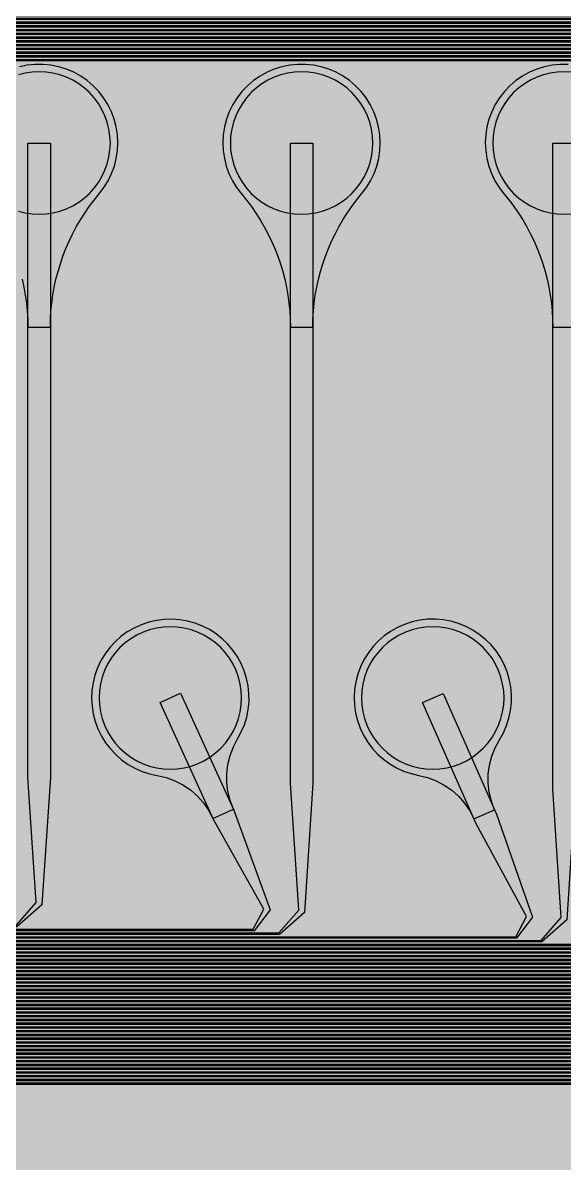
# Model space of a CAD drawing. Header units: metres. Extents: x -7240 to 10960, y -29667 to 1823.
# Drawn here: x 7201 to 7923, y -25513 to -23992 of the extents above; entities that cross this region are included whole.
import ezdxf

# ---------------------------------------------------------------- set-up
doc = ezdxf.new("R2010")
doc.units = ezdxf.units.M
for name, color, linetype in [('Metal1', 4, 'CONTINUOUS'), ('Polyimide', 7, 'CONTINUOUS'), ('Polyimide_Negative', 5, 'CONTINUOUS')]:
    doc.layers.add(name, color=color, linetype=linetype)

msp = doc.modelspace()

# ---------------------------------------------------------------- hatches: boundary and pattern name
at = {"layer": 'Polyimide'}
msp.add_hatch(color=7, dxfattribs=at).paths.add_polyline_path([(4088.5, -11806.9), (4098.7, -11851.2), (4115.6, -11893.5), (4138.6, -11932.7), (4167.4, -11968), (4201.1, -11998.5), (4239, -12023.6), (4280.3, -12042.7), (4349.2, -12073.7), (4413.2, -12113.8), (4471.3, -12162), (4522.3, -12217.7), (4565.4, -12279.7), (4599.7, -12346.9), (4624.7, -12418.2), (4639.9, -12492.2), (4645, -12567.5), (4639.9, -12642.8), (4624.7, -12716.8), (4599.7, -12788.1), (4565.4, -12855.3), (4522.3, -12917.3), (4471.3, -12973), (4413.2, -13021.2), (4349.2, -13061.3), (4280.3, -13092.3), (4239, -13111.4), (4201.1, -13136.5), (4167.4, -13167), (4138.6, -13202.3), (4115.6, -13241.5), (4098.7, -13283.8), (4088.5, -13328.1), (4085, -13373.5), (4085, -13567.5), (4099.4, -13861.6), (4142.6, -14152.8), (4214.2, -14438.4), (4313.4, -14715.5), (4439.2, -14981.7), (4590.6, -15234.2), (4766, -15470.7), (4963.7, -15688.8), (5181.8, -15886.5), (5418.3, -16061.9), (5670.8, -16213.3), (5936.9, -16339.1), (6214.1, -16438.3), (6499.7, -16509.9), (6790.9, -16553.1), (7085, -16567.5), (9960.4, -16567.5), (10038.8, -16571.4), (10116.4, -16582.9), (10192.6, -16601.9), (10266.5, -16628.4), (10337.5, -16662), (10404.8, -16702.3), (10467.9, -16749.1), (10526.1, -16801.8), (10578.8, -16860), (10625.6, -16923), (10665.9, -16990.4), (10699.5, -17061.4), (10725.9, -17135.3), (10745, -17211.4), (10756.5, -17289.1), (10760.4, -17367.5), (10760.4, -21957.3), (10721.6, -22012.9), (10686, -22070.6), (10653.6, -22130.1), (10624.5, -22191.4), (10598.9, -22254.2), (10576.8, -22318.2), (10558.3, -22383.5), (10543.4, -22449.6), (10532.2, -22516.5), (10524.7, -22583.8), (10521, -22651.5), (10521, -22719.3), (10524.7, -22787), (10532.2, -22854.4), (10543.4, -22921.2), (10558.3, -22987.4), (10576.8, -23052.6), (10598.9, -23116.7), (10624.5, -23179.5), (10653.6, -23240.7), (10686, -23300.3), (10721.6, -23357.9), (10760.4, -23413.5), (10760.4, -28667.5), (10756.5, -28745.9), (10745, -28823.6), (10725.9, -28899.7), (10699.5, -28973.6), (10665.9, -29044.6), (10625.6, -29112), (10578.8, -29175), (10526.1, -29233.2), (10467.9, -29285.9), (10404.8, -29332.7), (10337.5, -29373), (10266.5, -29406.6), (10192.6, -29433.1), (10116.4, -29452.1), (10038.8, -29463.6), (9960.4, -29467.5), (-6239.6, -29467.5), (-6318, -29463.6), (-6395.7, -29452.1), (-6471.9, -29433.1), (-6545.8, -29406.6), (-6616.7, -29373), (-6684.1, -29332.7), (-6747.1, -29285.9), (-6805.3, -29233.2), (-6858, -29175), (-6904.8, -29112), (-6945.2, -29044.6), (-6978.7, -28973.6), (-7005.2, -28899.7), (-7024.3, -28823.6), (-7035.8, -28745.9), (-7039.6, -28667.5), (-7039.6, -23426.3), (-6999.4, -23370.1), (-6962.3, -23311.6), (-6928.7, -23251.2), (-6898.5, -23189), (-6871.8, -23125.1), (-6848.8, -23059.9), (-6829.5, -22993.4), (-6814, -22926), (-6802.4, -22857.8), (-6794.6, -22789.1), (-6790.7, -22720), (-6790.7, -22650.8), (-6794.6, -22581.8), (-6802.4, -22513), (-6814, -22444.8), (-6829.5, -22377.4), (-6848.8, -22311), (-6871.8, -22245.7), (-6898.5, -22181.9), (-6928.7, -22119.7), (-6962.3, -22059.2), (-6999.4, -22000.8), (-7039.6, -21944.5), (-7039.6, -17367.5), (-7035.8, -17289.1), (-7024.3, -17211.4), (-7005.2, -17135.3), (-6978.7, -17061.4), (-6945.2, -16990.4), (-6904.8, -16923), (-6858, -16860), (-6805.3, -16801.8), (-6747.1, -16749.1), (-6684.1, -16702.3), (-6616.7, -16662), (-6545.8, -16628.4), (-6471.9, -16601.9), (-6395.7, -16582.9), (-6318, -16571.4), (-6239.6, -16567.5), (-3334, -16567.5), (-3039.9, -16553.1), (-2748.7, -16509.9), (-2463.1, -16438.3), (-2185.9, -16339.1), (-1919.8, -16213.3), (-1667.3, -16061.9), (-1430.8, -15886.5), (-1212.7, -15688.8), (-1015, -15470.7), (-839.6, -15234.2), (-688.2, -14981.7), (-562.4, -14715.5), (-463.2, -14438.4), (-391.6, -14152.8), (-348.4, -13861.6), (-334, -13567.5), (-334, -13373.5), (-337.5, -13328.1), (-347.7, -13283.8), (-364.6, -13241.5), (-387.6, -13202.3), (-416.4, -13167), (-450.1, -13136.5), (-488, -13111.4), (-529.3, -13092.3), (-529.3, -13092.3), (-598.2, -13061.3), (-662.2, -13021.2), (-720.3, -12973), (-771.3, -12917.3), (-814.4, -12855.3), (-848.7, -12788.1), (-873.7, -12716.8), (-888.9, -12642.8), (-894, -12567.5), (-888.9, -12492.2), (-873.7, -12418.2), (-848.7, -12346.9), (-814.4, -12279.7), (-771.3, -12217.7), (-720.3, -12162), (-662.2, -12113.8), (-598.2, -12073.7), (-529.3, -12042.7), (-488, -12023.6), (-450.1, -11998.5), (-416.4, -11968), (-387.6, -11932.7), (-364.6, -11893.5), (-347.7, -11851.2), (-337.5, -11806.9), (-334, -11761.5), (-334, -11074.3), (-337.5, -11028.9), (-347.7, -10984.6), (-364.6, -10942.4), (-387.6, -10903.1), (-416.4, -10867.8), (-450.1, -10837.3), (-488, -10812.2), (-529.3, -10793.2), (-529.3, -10793.2), (-598.2, -10762.1), (-662.2, -10722.1), (-720.3, -10673.8), (-771.3, -10618.1), (-814.4, -10556.1), (-848.7, -10488.9), (-873.7, -10417.6), (-888.9, -10343.7), (-894, -10268.3), (-888.9, -10193), (-873.7, -10119), (-848.7, -10047.8), (-814.4, -9980.5), (-771.3, -9918.5), (-720.3, -9862.9), (-662.2, -9814.6), (-598.2, -9774.6), (-529.3, -9743.5), (-488, -9724.5), (-450.1, -9699.4), (-416.4, -9668.8), (-387.6, -9633.5), (-364.6, -9594.3), (-347.7, -9552), (-337.5, -9507.7), (-334, -9462.4), (-334, -8775.1), (-337.5, -8729.8), (-347.7, -8685.5), (-364.6, -8643.2), (-387.6, -8604), (-416.4, -8568.7), (-450.1, -8538.1), (-488, -8513), (-529.3, -8494), (-529.3, -8494), (-598.2, -8462.9), (-662.2, -8422.9), (-720.3, -8374.6), (-771.3, -8319), (-814.4, -8257), (-848.7, -8189.7), (-873.7, -8118.5), (-888.9, -8044.5), (-894, -7969.2), (-888.9, -7893.8), (-873.7, -7819.9), (-848.7, -7748.6), (-814.4, -7681.4), (-771.3, -7619.4), (-720.3, -7563.7), (-662.2, -7515.4), (-598.2, -7475.4), (-529.3, -7444.3), (-529.3, -7444.3), (-488, -7425.3), (-450.1, -7400.2), (-416.4, -7369.7), (-387.6, -7334.4), (-364.6, -7295.1), (-347.7, -7252.9), (-337.5, -7208.6), (-334, -7163.2), (-334, -6476), (-337.5, -6430.6), (-347.7, -6386.3), (-364.6, -6344), (-387.6, -6304.8), (-416.4, -6269.5), (-450.1, -6239), (-488, -6213.9), (-529.3, -6194.8), (-529.3, -6194.8), (-598.2, -6163.8), (-662.2, -6123.7), (-720.3, -6075.5), (-771.3, -6019.8), (-814.4, -5957.8), (-848.7, -5890.6), (-873.7, -5819.3), (-888.9, -5745.3), (-894, -5670), (-888.9, -5594.7), (-873.7, -5520.7), (-848.7, -5449.4), (-814.4, -5382.2), (-771.3, -5320.2), (-720.3, -5264.5), (-662.2, -5216.3), (-598.2, -5176.2), (-529.3, -5145.2), (-529.3, -5145.2), (-488, -5126.1), (-450.1, -5101), (-416.4, -5070.5), (-387.6, -5035.2), (-364.6, -4996), (-347.7, -4953.7), (-337.5, -4909.4), (-334, -4864), (-334, 380), (-334, 1522.5), (-289, 1522.5), (-288.8, 1515.6), (-288.1, 1508.8), (-287, 1502), (-285.4, 1495.3), (-283.4, 1488.7), (-281, 1482.3), (-278.2, 1476.1), (-274.9, 1470), (-271.3, 1464.2), (-267.3, 1458.6), (-262.9, 1453.3), (-258.2, 1448.3), (-253.2, 1443.6), (-247.9, 1439.2), (-242.3, 1435.2), (-236.5, 1431.6), (-230.4, 1428.3), (-224.2, 1425.5), (-217.8, 1423.1), (-211.2, 1421.1), (-204.5, 1419.5), (-197.7, 1418.4), (-190.9, 1417.7), (-184, 1417.5), (-177.1, 1417.7), (-170.3, 1418.4), (-163.5, 1419.5), (-156.8, 1421.1), (-150.2, 1423.1), (-143.8, 1425.5), (-137.6, 1428.3), (-131.5, 1431.6), (-125.7, 1435.2), (-120.1, 1439.2), (-114.8, 1443.6), (-109.8, 1448.3), (-105.1, 1453.3), (-100.7, 1458.6), (-96.7, 1464.2), (-93.1, 1470), (-89.8, 1476.1), (-87, 1482.3), (-84.6, 1488.7), (-82.6, 1495.3), (-81, 1502), (-79.9, 1508.8), (-79.2, 1515.6), (-79, 1522.5), (1786, 1522.5), (3835, 1522.5), (3835.2, 1529), (3835.9, 1535.6), (3836.9, 1542), (3838.4, 1548.4), (3840.3, 1554.6), (3842.6, 1560.8), (3845.3, 1566.7), (3848.4, 1572.5), (3851.9, 1578.1), (3855.7, 1583.4), (3859.8, 1588.4), (3864.3, 1593.2), (3869.1, 1597.7), (3874.1, 1601.8), (3879.4, 1605.6), (3885, 1609.1), (3890.8, 1612.2), (3896.7, 1614.9), (3902.9, 1617.2), (3909.1, 1619.1), (3915.5, 1620.6), (3921.9, 1621.6), (3928.5, 1622.3), (3935, 1622.5), (3941.5, 1622.3), (3948.1, 1621.6), (3954.5, 1620.6), (3960.9, 1619.1), (3967.1, 1617.2), (3973.3, 1614.9), (3979.2, 1612.2), (3985, 1609.1), (3990.6, 1605.6), (3995.9, 1601.8), (4000.9, 1597.7), (4005.7, 1593.2), (4010.2, 1588.4), (4014.3, 1583.4), (4018.1, 1578.1), (4021.6, 1572.5), (4024.7, 1566.7), (4027.4, 1560.8), (4029.7, 1554.6), (4031.6, 1548.4), (4033.1, 1542), (4034.1, 1535.6), (4034.8, 1529), (4035, 1522.5), (4085, 1522.5), (4085, 380), (4085, 330), (4085, -4864), (4088.5, -4909.4), (4098.7, -4953.7), (4115.6, -4996), (4138.6, -5035.2), (4167.4, -5070.5), (4201.1, -5101), (4239, -5126.1), (4280.3, -5145.2), (4280.3, -5145.2), (4349.2, -5176.2), (4413.2, -5216.3), (4471.3, -5264.5), (4522.3, -5320.2), (4565.4, -5382.2), (4599.7, -5449.4), (4624.7, -5520.7), (4639.9, -5594.7), (4645, -5670), (4639.9, -5745.3), (4624.7, -5819.3), (4599.7, -5890.6), (4565.4, -5957.8), (4522.3, -6019.8), (4471.3, -6075.5), (4413.2, -6123.7), (4349.2, -6163.8), (4280.3, -6194.8), (4239, -6213.9), (4201.1, -6239), (4167.4, -6269.5), (4138.6, -6304.8), (4115.6, -6344), (4098.7, -6386.3), (4088.5, -6430.6), (4085, -6476), (4085, -11761.5), (4088.5, -11806.9)])

# ---------------------------------------------------------------- linework, layer by layer
at = {"layer": 'Metal1'}
for points in [[(2183.9, -18191.7), (2183.9, -25376.6), (2213.3, -25406), (9442.5, -25406), (9471.9, -25376.6), (9471.9, -23917.4), (9442.5, -23888), (9002.5, -23888), (8968.4, -23858.8), (8957.9, -23728), (8957.9, -23042.5), (8987.9, -23042.5), (8987.9, -23728), (8977.3, -23855.2), (9003.3, -23886), (9443.3, -23886), (9473.9, -23916.6), (9473.9, -25377.4), (9443.3, -25408), (2212.5, -25408), (2181.9, -25377.4), (2181.9, -18191.7)], [(2188.9, -18191.7), (2188.9, -25371.6), (2218.3, -25401), (9437.5, -25401), (9466.9, -25371.6), (9466.9, -23922.4), (9437.5, -23893), (8937.2, -23893), (8877.7, -23883.5), (8787.3, -23793.1), (8808.5, -23771.9), (8894.7, -23858.1), (8937.6, -23891), (9438.3, -23891), (9468.9, -23921.6), (9468.9, -25372.4), (9438.3, -25403), (2217.5, -25403), (2186.9, -25372.4), (2186.9, -18191.7)], [(2193.9, -18191.7), (2193.9, -25366.6), (2223.3, -25396), (9432.5, -25396), (9461.9, -25366.6), (9461.9, -23927.4), (9432.5, -23898), (8652.5, -23898), (8618.4, -23868.8), (8607.9, -23736), (8607.9, -23042.5), (8637.9, -23042.5), (8637.9, -23736), (8627.3, -23865.2), (8653.3, -23896), (9433.3, -23896), (9463.9, -23926.6), (9463.9, -25367.4), (9433.3, -25398), (2222.5, -25398), (2191.9, -25367.4), (2191.9, -18191.7)], [(2198.9, -18191.7), (2198.9, -25361.6), (2228.3, -25391), (9427.5, -25391), (9456.9, -25361.6), (9456.9, -23932.4), (9427.5, -23903), (8597.2, -23903), (8537.7, -23893.5), (8437.3, -23793.1), (8458.5, -23771.9), (8554.7, -23868.1), (8597.6, -23901), (9428.3, -23901), (9458.9, -23931.6), (9458.9, -25362.4), (9428.3, -25393), (2227.5, -25393), (2196.9, -25362.4), (2196.9, -18191.7)], [(2203.9, -18191.7), (2203.9, -25356.6), (2233.3, -25386), (9422.5, -25386), (9451.9, -25356.6), (9451.9, -23937.4), (9422.5, -23908), (8302.5, -23908), (8268.5, -23878.8), (8257.9, -23744), (8257.9, -23042.5), (8287.9, -23042.5), (8287.9, -23744), (8277.3, -23875.2), (8303.3, -23906), (9423.3, -23906), (9453.9, -23936.6), (9453.9, -25357.4), (9423.3, -25388), (2232.5, -25388), (2201.9, -25357.4), (2201.9, -18191.7)], [(2208.9, -18191.7), (2208.9, -25351.6), (2238.3, -25381), (9417.5, -25381), (9446.9, -25351.6), (9446.9, -23942.4), (9417.5, -23913), (8257.2, -23913), (8197.7, -23903.5), (8087.3, -23793.1), (8108.5, -23771.9), (8214.7, -23878.1), (8257.6, -23911), (9418.3, -23911), (9448.9, -23941.6), (9448.9, -25352.4), (9418.3, -25383), (2237.5, -25383), (2206.9, -25352.4), (2206.9, -18191.7)], [(2213.9, -18191.7), (2213.9, -25346.6), (2243.3, -25376), (9412.5, -25376), (9441.9, -25346.6), (9441.9, -23947.4), (9412.5, -23918), (7952.5, -23918), (7918.5, -23888.8), (7907.9, -23752), (7907.9, -23042.5), (7937.9, -23042.5), (7937.9, -23752), (7927.2, -23885.2), (7953.3, -23916), (9413.3, -23916), (9443.9, -23946.6), (9443.9, -25347.4), (9413.3, -25378), (2242.5, -25378), (2211.9, -25347.4), (2211.9, -18191.7)], [(2218.9, -18191.7), (2218.9, -25341.6), (2248.3, -25371), (9407.5, -25371), (9436.9, -25341.6), (9436.9, -23952.4), (9407.5, -23923), (7917.2, -23923), (7857.7, -23913.5), (7737.3, -23793.1), (7758.5, -23771.9), (7874.7, -23888.1), (7917.6, -23921), (9408.3, -23921), (9438.9, -23951.6), (9438.9, -25342.4), (9408.3, -25373), (2247.5, -25373), (2216.9, -25342.4), (2216.9, -18191.7)], [(2223.9, -18191.7), (2223.9, -25336.6), (2253.3, -25366), (9402.5, -25366), (9431.9, -25336.6), (9431.9, -23957.4), (9402.5, -23928), (7602.5, -23928), (7568.6, -23898.8), (7557.9, -23760), (7557.9, -23042.5), (7587.9, -23042.5), (7587.9, -23760), (7577.2, -23895.2), (7603.3, -23926), (9403.3, -23926), (9433.9, -23956.6), (9433.9, -25337.4), (9403.3, -25368), (2252.5, -25368), (2221.9, -25337.4), (2221.9, -18191.7)], [(2228.9, -18191.7), (2228.9, -25331.6), (2258.3, -25361), (9397.5, -25361), (9426.9, -25331.6), (9426.9, -23962.4), (9397.5, -23933), (7577.2, -23933), (7519, -23921.4), (7507.3, -23913.1), (7387.3, -23793.1), (7408.5, -23771.9), (7528.5, -23891.9), (7533.3, -23900.1), (7577.6, -23931), (9398.3, -23931), (9428.9, -23961.6), (9428.9, -25332.4), (9398.3, -25363), (2257.5, -25363), (2226.9, -25332.4), (2226.9, -18191.7)], [(2233.9, -18191.7), (2233.9, -25326.6), (2263.3, -25356), (9392.5, -25356), (9421.9, -25326.6), (9421.9, -23967.4), (9392.5, -23938), (7252.5, -23938), (7218.6, -23908.8), (7207.9, -23768), (7207.9, -23042.5), (7237.9, -23042.5), (7237.9, -23768), (7227.1, -23905.2), (7253.3, -23936), (9393.3, -23936), (9423.9, -23966.6), (9423.9, -25327.4), (9393.3, -25358), (2262.5, -25358), (2231.9, -25327.4), (2231.9, -18191.7)], [(2238.9, -18191.7), (2238.9, -25321.6), (2268.3, -25351), (9387.5, -25351), (9416.9, -25321.6), (9416.9, -23972.4), (9387.5, -23943), (7237.2, -23943), (7180.2, -23929.7), (7157.3, -23913.1), (7037.3, -23793.1), (7058.5, -23771.9), (7178.5, -23891.9), (7192.1, -23911.8), (7237.6, -23941), (9388.3, -23941), (9418.9, -23971.6), (9418.9, -25322.4), (9388.3, -25353), (2267.5, -25353), (2236.9, -25322.4), (2236.9, -18191.7)], [(2243.9, -18191.7), (2243.9, -25316.6), (2273.3, -25346), (9382.5, -25346), (9411.9, -25316.6), (9411.9, -23977.4), (9382.5, -23948), (6902.5, -23948), (6868.6, -23918.8), (6857.9, -23776), (6857.9, -23042.5), (6887.9, -23042.5), (6887.9, -23776), (6877.1, -23915.2), (6903.3, -23946), (9383.3, -23946), (9413.9, -23976.6), (9413.9, -25317.4), (9383.3, -25348), (2272.5, -25348), (2241.9, -25317.4), (2241.9, -18191.7)], [(2248.9, -18191.7), (2248.9, -25311.6), (2278.3, -25341), (9377.5, -25341), (9406.9, -25311.6), (9406.9, -23982.4), (9377.5, -23953), (6897.2, -23953), (6841, -23938.5), (6807.3, -23913.1), (6687.3, -23793.1), (6708.5, -23771.9), (6828.5, -23891.9), (6851.3, -23923), (6897.6, -23951), (9378.3, -23951), (9408.9, -23981.6), (9408.9, -25312.4), (9378.3, -25343), (2277.5, -25343), (2246.9, -25312.4), (2246.9, -18191.7)], [(2253.9, -18191.7), (2253.9, -25306.6), (2283.3, -25336), (9372.5, -25336), (9401.9, -25306.6), (9401.9, -23987.4), (9372.5, -23958), (6552.5, -23958), (6518.7, -23928.7), (6507.9, -23784), (6507.9, -23042.5), (6537.9, -23042.5), (6537.9, -23784), (6527.1, -23925.3), (6553.3, -23956), (9373.3, -23956), (9403.9, -23986.6), (9403.9, -25307.4), (9373.3, -25338), (2282.5, -25338), (2251.9, -25307.4), (2251.9, -18191.7)], [(2258.9, -18191.7), (2258.9, -25301.6), (2288.3, -25331), (9367.5, -25331), (9396.9, -25301.6), (9396.9, -23992.4), (9367.5, -23963), (6518.9, -23963), (6464, -23946.5), (6441, -23925.2), (6336.1, -23791.8), (6359.7, -23773.2), (6464.6, -23906.6), (6477.1, -23930.3), (6519.3, -23961), (9368.3, -23961), (9398.9, -23991.6), (9398.9, -25302.4), (9368.3, -25333), (2287.5, -25333), (2256.9, -25302.4), (2256.9, -18191.7)], [(2263.9, -18191.7), (2263.9, -25296.6), (2293.3, -25326), (9362.5, -25326), (9391.9, -25296.6), (9391.9, -23997.4), (9362.5, -23968), (6202.5, -23968), (6168.7, -23938.7), (6157.9, -23792), (6157.9, -23042.5), (6187.9, -23042.5), (6187.9, -23792), (6177, -23935.3), (6203.3, -23966), (9363.3, -23966), (9393.9, -23996.6), (9393.9, -25297.4), (9363.3, -25328), (2292.5, -25328), (2261.9, -25297.4), (2261.9, -18191.7)], [(2268.9, -18191.7), (2268.9, -25291.6), (2298.3, -25321), (9357.5, -25321), (9386.9, -25291.6), (9386.9, -24002.4), (9357.5, -23973), (6168.9, -23973), (6115, -23955.3), (6087.3, -23927.5), (5985.8, -23791.5), (6009.9, -23773.5), (6111.3, -23909.6), (6127.3, -23940.6), (6169.3, -23971), (9358.3, -23971), (9388.9, -24001.6), (9388.9, -25292.4), (9358.3, -25323), (2297.5, -25323), (2266.9, -25292.4), (2266.9, -18191.7)], [(2273.9, -18191.7), (2273.9, -25286.6), (2303.3, -25316), (9352.5, -25316), (9381.9, -25286.6), (9381.9, -24007.4), (9352.5, -23978), (5852.5, -23978), (5818.7, -23948.7), (5807.9, -23800), (5807.9, -23042.5), (5837.9, -23042.5), (5837.9, -23800), (5827, -23945.3), (5853.3, -23976), (9353.3, -23976), (9383.9, -24006.6), (9383.9, -25287.4), (9353.3, -25318), (2302.5, -25318), (2271.9, -25287.4), (2271.9, -18191.7)], [(2278.9, -18191.7), (2278.9, -25281.6), (2308.3, -25311), (9347.5, -25311), (9376.9, -25281.6), (9376.9, -24012.4), (9347.5, -23983), (5818.8, -23983), (5765.9, -23964.2), (5733.7, -23929.7), (5635.6, -23791.2), (5660.1, -23773.8), (5758.2, -23912.4), (5777.6, -23950.8), (5819.3, -23981), (9348.3, -23981), (9378.9, -24011.6), (9378.9, -25282.4), (9348.3, -25313), (2307.5, -25313), (2276.9, -25282.4), (2276.9, -18191.7)], [(2283.9, -18191.7), (2283.9, -25276.6), (2313.3, -25306), (9342.5, -25306), (9371.9, -25276.6), (9371.9, -24017.4), (9342.5, -23988), (5502.5, -23988), (5468.8, -23958.7), (5457.9, -23808), (5457.9, -23042.5), (5487.9, -23042.5), (5487.9, -23808), (5477, -23955.3), (5503.3, -23986), (9343.3, -23986), (9373.9, -24016.6), (9373.9, -25277.4), (9343.3, -25308), (2312.5, -25308), (2281.9, -25277.4), (2281.9, -18191.7)], [(2288.9, -18191.7), (2288.9, -25271.6), (2318.3, -25301), (9337.5, -25301), (9366.9, -25271.6), (9366.9, -24022.4), (9337.5, -23993), (5468.8, -23993), (5416.8, -23973.3), (5380.3, -23931.6), (5285.4, -23790.9), (5310.3, -23774.1), (5405.2, -23914.8), (5427.8, -23961), (5469.3, -23991), (9338.3, -23991), (9368.9, -24021.6), (9368.9, -25272.4), (9338.3, -25303), (2317.5, -25303), (2286.9, -25272.4), (2286.9, -18191.7)], [(2293.9, -18191.7), (2293.9, -25266.6), (2323.3, -25296), (9332.5, -25296), (9361.9, -25266.6), (9361.9, -24027.4), (9332.5, -23998), (5152.5, -23998), (5118.8, -23968.7), (5107.9, -23816), (5107.9, -23042.5), (5137.9, -23042.5), (5137.9, -23816), (5126.9, -23965.3), (5153.3, -23996), (9333.3, -23996), (9363.9, -24026.6), (9363.9, -25267.4), (9333.3, -25298), (2322.5, -25298), (2291.9, -25267.4), (2291.9, -18191.7)], [(2298.9, -18191.7), (2298.9, -25261.6), (2328.3, -25291), (9327.5, -25291), (9356.9, -25261.6), (9356.9, -24032.4), (9327.5, -24003), (5118.8, -24003), (5067.6, -23982.4), (5027.1, -23933.3), (4935.3, -23790.6), (4960.5, -23774.4), (5052.3, -23917.1), (5078.1, -23971.1), (5119.3, -24001), (9328.3, -24001), (9358.9, -24031.6), (9358.9, -25262.4), (9328.3, -25293), (2327.5, -25293), (2296.9, -25262.4), (2296.9, -18191.7)], [(2303.9, -18191.7), (2303.9, -25256.6), (2333.3, -25286), (9322.5, -25286), (9351.9, -25256.6), (9351.9, -24037.4), (9322.5, -24008), (4802.5, -24008), (4768.8, -23978.7), (4757.9, -23824), (4757.9, -23042.5), (4787.9, -23042.5), (4787.9, -23824), (4776.9, -23975.3), (4803.3, -24006), (9323.3, -24006), (9353.9, -24036.6), (9353.9, -25257.4), (9323.3, -25288), (2332.5, -25288), (2301.9, -25257.4), (2301.9, -18191.7)], [(2308.9, -18191.7), (2308.9, -25251.6), (2338.3, -25281), (9317.5, -25281), (9346.9, -25251.6), (9346.9, -24042.4), (9317.5, -24013), (4768.8, -24013), (4718.4, -23991.7), (4674, -23934.9), (4585.1, -23790.4), (4610.7, -23774.6), (4699.6, -23919.2), (4728.4, -23981.2), (4769.3, -24011), (9318.3, -24011), (9348.9, -24041.6), (9348.9, -25252.4), (9318.3, -25283), (2337.5, -25283), (2306.9, -25252.4), (2306.9, -18191.7)], [(2313.9, -18191.7), (2313.9, -25246.6), (2343.3, -25276), (9312.5, -25276), (9341.9, -25246.6), (9341.9, -24047.4), (9312.5, -24018), (4452.5, -24018), (4418.9, -23988.7), (4407.9, -23832), (4407.9, -23042.5), (4437.9, -23042.5), (4437.9, -23832), (4426.9, -23985.3), (4453.3, -24016), (9313.3, -24016), (9343.9, -24046.6), (9343.9, -25247.4), (9313.3, -25278), (2342.5, -25278), (2311.9, -25247.4), (2311.9, -18191.7)], [(2318.9, -18191.7), (2318.9, -25241.6), (2348.3, -25271), (9307.5, -25271), (9336.9, -25241.6), (9336.9, -24052.4), (9307.5, -24023), (4418.8, -24023), (4369.1, -24001), (4321.1, -23936.3), (4235, -23790.1), (4260.8, -23774.9), (4347, -23921.1), (4378.6, -23991.3), (4419.4, -24021), (9308.3, -24021), (9338.9, -24051.6), (9338.9, -25242.4), (9308.3, -25273), (2347.5, -25273), (2316.9, -25242.4), (2316.9, -18191.7)], [(2323.9, -18191.7), (2323.9, -25236.6), (2353.3, -25266), (9302.5, -25266), (9331.9, -25236.6), (9331.9, -24057.4), (9302.5, -24028), (4102.5, -24028), (4068.9, -23998.6), (4057.9, -23840), (4057.9, -23042.5), (4087.9, -23042.5), (4087.9, -23840), (4076.9, -23995.4), (4103.3, -24026), (9303.3, -24026), (9333.9, -24056.6), (9333.9, -25237.4), (9303.3, -25268), (2352.5, -25268), (2321.9, -25237.4), (2321.9, -18191.7)], [(2328.9, -18191.7), (2328.9, -25231.6), (2358.3, -25261), (9297.5, -25261), (9326.9, -25231.6), (9326.9, -24062.4), (9297.5, -24033), (4068.8, -24033), (4019.7, -24010.4), (3968.4, -23937.6), (3884.8, -23789.9), (3910.9, -23775.1), (3994.5, -23922.8), (4028.9, -24001.4), (4069.4, -24031), (9298.3, -24031), (9328.9, -24061.6), (9328.9, -25232.4), (9298.3, -25263), (2357.5, -25263), (2326.9, -25232.4), (2326.9, -18191.7)], [(2333.9, -18191.7), (2333.9, -25226.6), (2363.3, -25256), (9292.5, -25256), (9321.9, -25226.6), (9321.9, -24067.4), (9292.5, -24038), (3752.5, -24038), (3718.9, -24008.6), (3707.9, -23848), (3707.9, -23042.5), (3737.9, -23042.5), (3737.9, -23848), (3726.8, -24005.4), (3753.3, -24036), (9293.3, -24036), (9323.9, -24066.6), (9323.9, -25227.4), (9293.3, -25258), (2362.5, -25258), (2331.9, -25227.4), (2331.9, -18191.7)], [(2338.9, -18191.7), (2338.9, -25221.6), (2368.3, -25251), (9287.5, -25251), (9316.9, -25221.6), (9316.9, -24072.4), (9287.5, -24043), (3718.8, -24043), (3670.3, -24019.9), (3615.8, -23938.7), (3534.7, -23789.7), (3561.1, -23775.3), (3642.2, -23924.4), (3679.2, -24011.4), (3719.4, -24041), (9288.3, -24041), (9318.9, -24071.6), (9318.9, -25222.4), (9288.3, -25253), (2367.5, -25253), (2336.9, -25222.4), (2336.9, -18191.7)], [(2343.9, -18191.7), (2343.9, -25216.6), (2373.3, -25246), (8942.5, -25246), (8969.2, -25215.5), (8957.9, -25038), (8957.9, -24152.5), (8987.9, -24152.5), (8987.9, -25038), (8976.6, -25218.5), (8943.3, -25248), (2372.5, -25248), (2341.9, -25217.4), (2341.9, -18191.7)], [(2348.9, -18191.7), (2348.9, -25211.6), (2378.3, -25241), (8908.6, -25241), (8923.9, -25213.8), (8855.2, -25074.5), (8784, -24898.1), (8811.8, -24886.9), (8883.1, -25063.3), (8931.8, -25214.6), (8909.6, -25243), (2377.5, -25243), (2346.9, -25212.4), (2346.9, -18191.7)], [(2353.9, -18191.7), (2353.9, -25206.6), (2383.3, -25236), (8592.5, -25236), (8619.2, -25205.5), (8607.9, -25030), (8607.9, -24152.5), (8637.9, -24152.5), (8637.9, -25030), (8626.6, -25208.5), (8593.3, -25238), (2382.5, -25238), (2351.9, -25207.4), (2351.9, -18191.7)], [(2358.9, -18191.7), (2358.9, -25201.6), (2388.3, -25231), (8558.6, -25231), (8573.6, -25203.9), (8505.3, -25069.5), (8434, -24898.3), (8461.7, -24886.7), (8533, -25058), (8581.5, -25204.7), (8559.6, -25233), (2387.5, -25233), (2356.9, -25202.4), (2356.9, -18191.7)], [(2363.9, -18191.7), (2363.9, -25196.6), (2393.3, -25226), (8242.5, -25226), (8269.1, -25195.5), (8257.9, -25022), (8257.9, -24152.5), (8287.9, -24152.5), (8287.9, -25022), (8276.6, -25198.5), (8243.3, -25228), (2392.5, -25228), (2361.9, -25197.4), (2361.9, -18191.7)], [(2368.9, -18191.7), (2368.9, -25191.6), (2398.3, -25221), (8208.5, -25221), (8223.2, -25194.1), (8155.3, -25064.6), (8084.1, -24898.4), (8111.7, -24886.6), (8182.9, -25052.7), (8231.3, -25194.8), (8209.6, -25223), (2397.5, -25223), (2366.9, -25192.4), (2366.9, -18191.7)], [(2373.9, -18191.7), (2373.9, -25186.6), (2403.3, -25216), (7892.5, -25216), (7919.1, -25185.4), (7907.9, -25014), (7907.9, -24152.5), (7937.9, -24152.5), (7937.9, -25014), (7926.6, -25188.6), (7893.3, -25218), (2402.5, -25218), (2371.9, -25187.4), (2371.9, -18191.7)], [(2378.9, -18191.7), (2378.9, -25181.6), (2408.3, -25211), (7858.5, -25211), (7872.9, -25184.2), (7805.3, -25059.6), (7734.2, -24898.6), (7761.6, -24886.4), (7832.8, -25047.4), (7881, -25184.9), (7859.6, -25213), (2407.5, -25213), (2376.9, -25182.4), (2376.9, -18191.7)], [(2383.9, -18191.7), (2383.9, -25176.6), (2413.3, -25206), (7542.5, -25206), (7569.1, -25175.4), (7557.9, -25006), (7557.9, -24152.5), (7587.9, -24152.5), (7587.9, -25006), (7576.7, -25178.6), (7543.3, -25208), (2412.5, -25208), (2381.9, -25177.4), (2381.9, -18191.7)], [(2388.9, -18191.7), (2388.9, -25171.6), (2418.3, -25201), (7508.5, -25201), (7522.5, -25174.4), (7455.3, -25054.6), (7384.2, -24898.7), (7411.5, -24886.3), (7482.6, -25042.1), (7530.8, -25175), (7509.6, -25203), (2417.5, -25203), (2386.9, -25172.4), (2386.9, -18191.7)], [(2393.9, -18191.7), (2393.9, -25166.6), (2423.3, -25196), (7192.5, -25196), (7219.1, -25165.4), (7207.9, -24998), (7207.9, -24152.5), (7237.9, -24152.5), (7237.9, -24998), (7226.7, -25168.6), (7193.3, -25198), (2422.5, -25198), (2391.9, -25167.4), (2391.9, -18191.7)], [(7200.4, -24334.2), (7202.7, -24344.7), (7204.5, -24355.3), (7206, -24365.9), (7207, -24376.6), (7207.7, -24387.3), (7207.9, -24398.1), (7237.9, -24398.1), (7237.9, -24398.1), (7238.1, -24387.3), (7238.7, -24376.6), (7239.8, -24365.9), (7241.2, -24355.3), (7243.1, -24344.7), (7245.4, -24334.2), (7248.1, -24323.9), (7251.2, -24313.6), (7254.7, -24303.4), (7258.6, -24293.4), (7262.8, -24283.6), (7267.5, -24273.9), (7272.5, -24264.4), (7277.9, -24255.1), (7283.7, -24246.1), (7289.8, -24237.3), (7296.2, -24228.7), (7303, -24220.4), (7309.4, -24211.9), (7315, -24202.9), (7319.6, -24193.3), (7323.2, -24183.4), (7325.8, -24173.1), (7327.4, -24162.6), (7327.9, -24152), (7327.3, -24141.4), (7325.6, -24130.9), (7322.9, -24120.7), (7319.2, -24110.8), (7314.5, -24101.3), (7308.9, -24092.3), (7302.4, -24083.9), (7295, -24076.2), (7287, -24069.3), (7278.3, -24063.3), (7269, -24058.2), (7259.2, -24054), (7249.1, -24050.8), (7238.7, -24048.7), (7228.2, -24047.6), (7217.6, -24047.6), (7207, -24048.7), (7196.6, -24050.8)], [(7928.2, -24047.6), (7917.6, -24047.6), (7907, -24048.7), (7896.6, -24050.8), (7886.5, -24054), (7876.8, -24058.2), (7867.5, -24063.3), (7858.8, -24069.3), (7850.7, -24076.2), (7843.4, -24083.9), (7836.9, -24092.3), (7831.2, -24101.3), (7826.5, -24110.8), (7822.8, -24120.7), (7820.1, -24130.9), (7818.5, -24141.4), (7817.9, -24152), (7818.4, -24162.6), (7819.9, -24173.1), (7822.5, -24183.4), (7826.1, -24193.3), (7830.8, -24202.9), (7836.3, -24211.9), (7842.7, -24220.4), (7849.5, -24228.7), (7856, -24237.3), (7862.1, -24246.1), (7867.8, -24255.1), (7873.2, -24264.4), (7878.3, -24273.9), (7882.9, -24283.6), (7887.2, -24293.4), (7891.1, -24303.4), (7894.6, -24313.6), (7897.7, -24323.9), (7900.4, -24334.2), (7902.7, -24344.7), (7904.5, -24355.3), (7906, -24365.9), (7907, -24376.6), (7907.7, -24387.3), (7907.9, -24398.1), (7937.9, -24398.1)]]:
    msp.add_lwpolyline(points, dxfattribs=at)
for points in [[(7587.9, -24398.1), (7588.1, -24387.3), (7588.7, -24376.6), (7589.8, -24365.9), (7591.2, -24355.3), (7593.1, -24344.7), (7595.4, -24334.2), (7598.1, -24323.9), (7601.2, -24313.6), (7604.7, -24303.4), (7608.6, -24293.4), (7612.8, -24283.6), (7617.5, -24273.9), (7622.5, -24264.4), (7627.9, -24255.1), (7633.7, -24246.1), (7639.8, -24237.3), (7646.2, -24228.7), (7653, -24220.4), (7659.4, -24211.9), (7665, -24202.9), (7669.6, -24193.3), (7673.2, -24183.4), (7675.8, -24173.1), (7677.4, -24162.6), (7677.9, -24152), (7677.3, -24141.4), (7675.6, -24130.9), (7672.9, -24120.7), (7669.2, -24110.8), (7664.5, -24101.3), (7658.9, -24092.3), (7652.4, -24083.9), (7645, -24076.2), (7637, -24069.3), (7628.3, -24063.3), (7619, -24058.2), (7609.2, -24054), (7599.1, -24050.8), (7588.7, -24048.7), (7578.2, -24047.6), (7567.6, -24047.6), (7557, -24048.7), (7546.6, -24050.8), (7536.5, -24054), (7526.8, -24058.2), (7517.5, -24063.3), (7508.8, -24069.3), (7500.7, -24076.2), (7493.4, -24083.9), (7486.9, -24092.3), (7481.2, -24101.3), (7476.5, -24110.8), (7472.8, -24120.7), (7470.1, -24130.9), (7468.5, -24141.4), (7467.9, -24152), (7468.4, -24162.6), (7469.9, -24173.1), (7472.5, -24183.4), (7476.1, -24193.3), (7480.8, -24202.9), (7486.3, -24211.9), (7492.7, -24220.4), (7499.5, -24228.7), (7506, -24237.3), (7512.1, -24246.1), (7517.8, -24255.1), (7523.2, -24264.4), (7528.3, -24273.9), (7532.9, -24283.6), (7537.2, -24293.4), (7541.1, -24303.4), (7544.6, -24313.6), (7547.7, -24323.9), (7550.4, -24334.2), (7552.7, -24344.7), (7554.5, -24355.3), (7556, -24365.9), (7557, -24376.6), (7557.7, -24387.3), (7557.9, -24398.1), (7587.9, -24398.1)], [(7482, -25040.7), (7477.6, -25029.3), (7474.6, -25017.5), (7473.1, -25005.4), (7473.1, -24993.2), (7474.6, -24981.1), (7477.5, -24969.3), (7481.9, -24957.9), (7487.5, -24947.1), (7492.5, -24937.9), (7496.6, -24928.3), (7499.7, -24918.2), (7501.7, -24908), (7502.8, -24897.5), (7502.7, -24887.1), (7501.7, -24876.6), (7499.6, -24866.4), (7496.5, -24856.4), (7492.4, -24846.7), (7487.3, -24837.5), (7481.4, -24828.9), (7474.6, -24820.9), (7467.1, -24813.6), (7458.9, -24807.1), (7450.1, -24801.4), (7440.7, -24796.7), (7431, -24792.9), (7420.9, -24790.1), (7410.6, -24788.3), (7400.1, -24787.5), (7389.6, -24787.8), (7379.2, -24789.2), (7369, -24791.5), (7359.1, -24794.9), (7349.6, -24799.3), (7340.5, -24804.5), (7332, -24810.7), (7324.2, -24817.7), (7317.1, -24825.4), (7310.8, -24833.8), (7305.4, -24842.7), (7300.9, -24852.2), (7297.4, -24862.1), (7294.8, -24872.2), (7293.3, -24882.6), (7292.9, -24893.1), (7293.5, -24903.5), (7295.1, -24913.9), (7297.7, -24924), (7301.4, -24933.9), (7306, -24943.3), (7311.5, -24952.2), (7317.9, -24960.5), (7325, -24968.1), (7332.9, -24975), (7341.5, -24981.1), (7350.6, -24986.3), (7360.2, -24990.5), (7370.1, -24993.8), (7380.4, -24996), (7392.2, -24998.8), (7403.7, -25003), (7414.5, -25008.5), (7424.6, -25015.3), (7433.8, -25023.3), (7442, -25032.4), (7448.9, -25042.4), (7454.7, -25053.1), (7482, -25040.7)], [(7830.2, -25041.7), (7826, -25030.2), (7823.1, -25018.4), (7821.8, -25006.3), (7821.9, -24994.1), (7823.5, -24982), (7826.6, -24970.2), (7831.1, -24958.9), (7836.9, -24948.2), (7842, -24939), (7846.2, -24929.4), (7849.4, -24919.4), (7851.5, -24909.2), (7852.7, -24898.8), (7852.8, -24888.3), (7851.8, -24877.9), (7849.9, -24867.6), (7846.9, -24857.5), (7842.9, -24847.8), (7838, -24838.6), (7832.2, -24829.9), (7825.5, -24821.8), (7818.1, -24814.4), (7809.9, -24807.8), (7801.2, -24802), (7791.9, -24797.2), (7782.2, -24793.3), (7772.1, -24790.3), (7761.8, -24788.4), (7751.4, -24787.6), (7740.9, -24787.7), (7730.5, -24789), (7720.2, -24791.2), (7710.3, -24794.5), (7700.7, -24798.7), (7691.6, -24803.9), (7683, -24809.9), (7675.1, -24816.8), (7667.9, -24824.4), (7661.5, -24832.7), (7656, -24841.6), (7651.4, -24851.1), (7647.8, -24860.9), (7645.1, -24871), (7643.5, -24881.4), (7642.9, -24891.8), (7643.3, -24902.3), (7644.8, -24912.7), (7647.4, -24922.8), (7650.9, -24932.7), (7655.4, -24942.2), (7660.8, -24951.1), (7667.1, -24959.5), (7674.1, -24967.3), (7682, -24974.2), (7690.4, -24980.4), (7699.5, -24985.7), (7709, -24990), (7718.9, -24993.4), (7729.1, -24995.8), (7741, -24998.7), (7752.4, -25003), (7763.1, -25008.7), (7773.2, -25015.6), (7782.3, -25023.7), (7790.3, -25032.9), (7797.2, -25043), (7802.8, -25053.8), (7830.2, -25041.7)]]:
    msp.add_lwpolyline(points, close=True, dxfattribs=at)
at = {"layer": 'Polyimide_Negative'}
for points in [[(7195.3, -24243.4), (7204.3, -24245.7), (7213.6, -24247), (7222.9, -24247.5), (7232.2, -24247), (7241.4, -24245.7), (7250.5, -24243.4), (7259.2, -24240.3), (7267.7, -24236.3), (7275.7, -24231.5), (7283.1, -24225.9), (7290.1, -24219.7), (7296.3, -24212.8), (7301.9, -24205.3), (7306.7, -24197.3), (7310.6, -24188.9), (7313.8, -24180.1), (7316, -24171), (7317.4, -24161.8), (7317.9, -24152.5), (7317.9, -24152.5), (7317.4, -24143.2), (7316, -24134), (7313.8, -24124.9), (7310.6, -24116.1), (7306.7, -24107.7), (7301.9, -24099.7), (7296.3, -24092.2), (7290.1, -24085.3), (7283.1, -24079.1), (7275.7, -24073.5), (7267.7, -24068.7), (7259.2, -24064.7), (7250.5, -24061.6), (7241.4, -24059.3), (7232.2, -24058), (7222.9, -24057.5), (7213.6, -24058), (7204.3, -24059.3), (7195.3, -24061.6)], [(7932.2, -24058), (7922.9, -24057.5), (7913.6, -24058), (7904.3, -24059.3), (7895.3, -24061.6), (7886.5, -24064.7), (7878.1, -24068.7), (7870.1, -24073.5), (7862.6, -24079.1), (7855.7, -24085.3), (7849.4, -24092.2), (7843.9, -24099.7), (7839.1, -24107.7), (7835.1, -24116.1), (7832, -24124.9), (7829.7, -24134), (7828.3, -24143.2), (7827.9, -24152.5), (7828.3, -24161.8), (7829.7, -24171), (7832, -24180.1), (7835.1, -24188.9), (7839.1, -24197.3), (7843.9, -24205.3), (7849.4, -24212.8), (7855.7, -24219.7), (7862.6, -24225.9), (7870.1, -24231.5), (7878.1, -24236.3), (7886.5, -24240.3), (7895.3, -24243.4), (7904.3, -24245.7), (7913.6, -24247), (7922.9, -24247.5), (7932.2, -24247)]]:
    msp.add_lwpolyline(points, dxfattribs=at)
for points in [[(7667.9, -24152.5), (7667.4, -24143.2), (7666, -24134), (7663.8, -24124.9), (7660.6, -24116.1), (7656.7, -24107.7), (7651.9, -24099.7), (7646.3, -24092.2), (7640.1, -24085.3), (7633.1, -24079.1), (7625.7, -24073.5), (7617.7, -24068.7), (7609.2, -24064.7), (7600.5, -24061.6), (7591.4, -24059.3), (7582.2, -24058), (7572.9, -24057.5), (7563.6, -24058), (7554.3, -24059.3), (7545.3, -24061.6), (7536.5, -24064.7), (7528.1, -24068.7), (7520.1, -24073.5), (7512.6, -24079.1), (7505.7, -24085.3), (7499.4, -24092.2), (7493.9, -24099.7), (7489.1, -24107.7), (7485.1, -24116.1), (7482, -24124.9), (7479.7, -24134), (7478.3, -24143.2), (7477.9, -24152.5), (7478.3, -24161.8), (7479.7, -24171), (7482, -24180.1), (7485.1, -24188.9), (7489.1, -24197.3), (7493.9, -24205.3), (7499.4, -24212.8), (7505.7, -24219.7), (7512.6, -24225.9), (7520.1, -24231.5), (7528.1, -24236.3), (7536.5, -24240.3), (7545.3, -24243.4), (7554.3, -24245.7), (7563.6, -24247), (7572.9, -24247.5), (7582.2, -24247), (7591.4, -24245.7), (7600.5, -24243.4), (7609.2, -24240.3), (7617.7, -24236.3), (7625.7, -24231.5), (7633.1, -24225.9), (7640.1, -24219.7), (7646.3, -24212.8), (7651.9, -24205.3), (7656.7, -24197.3), (7660.6, -24188.9), (7663.8, -24180.1), (7666, -24171), (7667.4, -24161.8), (7667.9, -24152.5)], [(7492.9, -24892.5), (7492.4, -24883.2), (7491, -24874), (7488.8, -24864.9), (7485.6, -24856.1), (7481.7, -24847.7), (7476.9, -24839.7), (7471.3, -24832.2), (7465.1, -24825.3), (7458.1, -24819.1), (7450.7, -24813.5), (7442.7, -24808.7), (7434.2, -24804.7), (7425.5, -24801.6), (7416.4, -24799.3), (7407.2, -24798), (7397.9, -24797.5), (7388.6, -24798), (7379.3, -24799.3), (7370.3, -24801.6), (7361.5, -24804.7), (7353.1, -24808.7), (7345.1, -24813.5), (7337.6, -24819.1), (7330.7, -24825.3), (7324.4, -24832.2), (7318.9, -24839.7), (7314.1, -24847.7), (7310.1, -24856.1), (7307, -24864.9), (7304.7, -24874), (7303.3, -24883.2), (7302.9, -24892.5), (7303.3, -24901.8), (7304.7, -24911), (7307, -24920.1), (7310.1, -24928.9), (7314.1, -24937.3), (7318.9, -24945.3), (7324.4, -24952.8), (7330.7, -24959.7), (7337.6, -24965.9), (7345.1, -24971.5), (7353.1, -24976.3), (7361.5, -24980.3), (7370.3, -24983.4), (7379.3, -24985.7), (7388.6, -24987), (7397.9, -24987.5), (7407.2, -24987), (7416.4, -24985.7), (7425.5, -24983.4), (7434.2, -24980.3), (7442.7, -24976.3), (7450.7, -24971.5), (7458.1, -24965.9), (7465.1, -24959.7), (7471.3, -24952.8), (7476.9, -24945.3), (7481.7, -24937.3), (7485.6, -24928.9), (7488.8, -24920.1), (7491, -24911), (7492.4, -24901.8), (7492.9, -24892.5)], [(7842.9, -24892.5), (7842.4, -24883.2), (7841, -24874), (7838.8, -24864.9), (7835.6, -24856.1), (7831.7, -24847.7), (7826.9, -24839.7), (7821.3, -24832.2), (7815.1, -24825.3), (7808.1, -24819.1), (7800.7, -24813.5), (7792.7, -24808.7), (7784.2, -24804.7), (7775.5, -24801.6), (7766.4, -24799.3), (7757.2, -24798), (7747.9, -24797.5), (7738.6, -24798), (7729.3, -24799.3), (7720.3, -24801.6), (7711.5, -24804.7), (7703.1, -24808.7), (7695.1, -24813.5), (7687.6, -24819.1), (7680.7, -24825.3), (7674.4, -24832.2), (7668.9, -24839.7), (7664.1, -24847.7), (7660.1, -24856.1), (7657, -24864.9), (7654.7, -24874), (7653.3, -24883.2), (7652.9, -24892.5), (7653.3, -24901.8), (7654.7, -24911), (7657, -24920.1), (7660.1, -24928.9), (7664.1, -24937.3), (7668.9, -24945.3), (7674.4, -24952.8), (7680.7, -24959.7), (7687.6, -24965.9), (7695.1, -24971.5), (7703.1, -24976.3), (7711.5, -24980.3), (7720.3, -24983.4), (7729.3, -24985.7), (7738.6, -24987), (7747.9, -24987.5), (7757.2, -24987), (7766.4, -24985.7), (7775.5, -24983.4), (7784.2, -24980.3), (7792.7, -24976.3), (7800.7, -24971.5), (7808.1, -24965.9), (7815.1, -24959.7), (7821.3, -24952.8), (7826.9, -24945.3), (7831.7, -24937.3), (7835.6, -24928.9), (7838.8, -24920.1), (7841, -24911), (7842.4, -24901.8), (7842.9, -24892.5)]]:
    msp.add_lwpolyline(points, close=True, dxfattribs=at)

doc.saveas('drawing.dxf')
